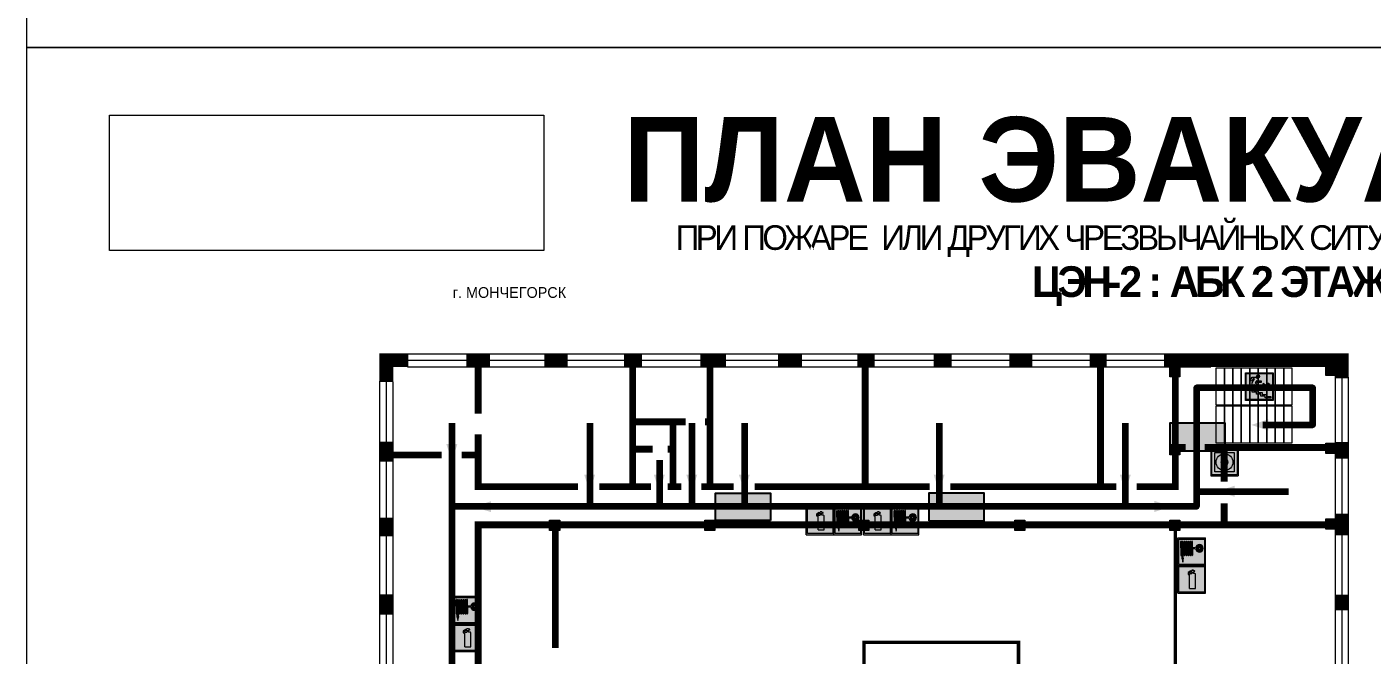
# Model space of a CAD drawing. Header units: millimetres. Extents: x 13810 to 67229, y 12374 to 21950.
# Drawn here: x 24824.8 to 25175.1, y 14386.4 to 14549.9 of the extents above; entities that cross this region are included whole.
import ezdxf

# ---------------------------------------------------------------- set-up
doc = ezdxf.new("R2010")
doc.units = ezdxf.units.MM
doc.layers.add('План_Штампы', color=7, linetype='Continuous')
doc.styles.add('обычный', font='arial.ttf')
picture_1 = doc.add_image_def('image1.jpg', size_in_pixel=(337, 105))

# ---------------------------------------------------------------- blocks, each defined once
blk = doc.blocks.new('вниз')
at = {"lineweight": 0, "true_color": 0xffffff}
h = blk.add_hatch(color=7, dxfattribs=at)
h.dxf.hatch_style = 1
h.paths.add_polyline_path([(40994.51, -4472.22), (40986.51, -4472.22), (40986.51, -4480.22), (40994.51, -4480.22)])
h.paths.add_polyline_path([(40994.31, -4472.42), (40994.31, -4480.01), (40986.71, -4480.01), (40986.71, -4472.42)], flags=16)
h.paths.add_polyline_path([(40988.43, -4473.53), (40989.43, -4473.53), (40990.19, -4473.96), (40990.19, -4474.6), (40991, -4474.6), (40991, -4475.06), (40989.73, -4475.06), (40989.73, -4474.46), (40989.3, -4475.18), (40990.17, -4475.7), (40990.17, -4477.11), (40989.63, -4477.11), (40989.63, -4476.01), (40988.94, -4475.59), (40988.94, -4476.46), (40988.94, -4476.46), (40987.47, -4476.46), (40987.26, -4476.46), (40987.26, -4475.92), (40988.4, -4475.92), (40988.4, -4475.2), (40989.1, -4473.99), (40988.66, -4473.99), (40988.24, -4474.7), (40987.86, -4474.47), (40988.41, -4473.56)], flags=0)
h.paths.add_polyline_path([(40990.55, -4473.29, -1), (40989.69, -4473.29, -1)], flags=0)
h.paths.add_polyline_path([(40988.85, -4476.89), (40988.85, -4477.43), (40990.1, -4477.43), (40990.1, -4477.99), (40991.34, -4477.99), (40991.34, -4478.54), (40992.59, -4478.54), (40992.59, -4479.09), (40993.83, -4479.09), (40993.83, -4479.52), (40992.17, -4479.52), (40992.17, -4478.97), (40990.91, -4478.97), (40990.91, -4478.41), (40989.68, -4478.41), (40989.68, -4477.86), (40988.43, -4477.86), (40988.43, -4477.31), (40987.6, -4477.31), (40987.18, -4477.31), (40987.18, -4476.89)], flags=0)
h.paths.add_polyline_path([(40991.61, -4475.33), (40993.12, -4476.2), (40992.9, -4475.27), (40993.48, -4475.6), (40993.83, -4476.88), (40992.56, -4477.22), (40991.97, -4476.88), (40992.9, -4476.61), (40991.38, -4475.74), (40991.58, -4475.39)], flags=0)
h.paths.add_polyline_path([(40990.19, -4473.96), (40989.43, -4473.53), (40988.43, -4473.53), (40988.41, -4473.56), (40987.86, -4474.47), (40988.24, -4474.7), (40988.66, -4473.99), (40989.1, -4473.99), (40988.4, -4475.2), (40988.4, -4475.92), (40987.26, -4475.92), (40987.26, -4476.46), (40987.47, -4476.46), (40988.94, -4476.46), (40988.94, -4476.27), (40988.94, -4475.59), (40989.63, -4476.01), (40989.63, -4477.11), (40990.17, -4477.11), (40990.17, -4475.7), (40989.3, -4475.18), (40989.73, -4474.46), (40989.73, -4475.06), (40991, -4475.06), (40991, -4474.6), (40990.19, -4474.6)], flags=0)
h.paths.add_polyline_path([(40990.55, -4473.29, 1), (40989.69, -4473.29, 1)], flags=0)
h.paths.add_polyline_path([(40991.61, -4475.33), (40991.58, -4475.39), (40991.38, -4475.74), (40992.9, -4476.61), (40991.97, -4476.88), (40992.56, -4477.22), (40993.83, -4476.88), (40993.48, -4475.6), (40992.9, -4475.27), (40993.12, -4476.2)], flags=0)
h.paths.add_polyline_path([(40990.1, -4477.43), (40988.85, -4477.43), (40988.85, -4476.89), (40987.18, -4476.89), (40987.18, -4477.31), (40987.6, -4477.31), (40988.43, -4477.31), (40988.43, -4477.86), (40989.68, -4477.86), (40989.68, -4478.41), (40990.91, -4478.41), (40990.91, -4478.97), (40992.17, -4478.97), (40992.17, -4479.52), (40993.83, -4479.52), (40993.83, -4479.09), (40992.59, -4479.09), (40992.59, -4478.54), (40991.34, -4478.54), (40991.34, -4477.99), (40990.1, -4477.99)], flags=0)
at = {"lineweight": 0}
h = blk.add_hatch(color=126, dxfattribs=at)
h.dxf.hatch_style = 1
h.paths.add_polyline_path([(40994.31, -4472.42), (40986.71, -4472.42), (40986.71, -4480.01), (40994.31, -4480.01)])
h.paths.add_polyline_path([(40988.43, -4473.53), (40989.43, -4473.53), (40990.19, -4473.96), (40990.19, -4474.6), (40991, -4474.6), (40991, -4475.06), (40989.73, -4475.06), (40989.73, -4474.46), (40989.3, -4475.18), (40990.17, -4475.7), (40990.17, -4477.11), (40989.63, -4477.11), (40989.63, -4476.01), (40988.94, -4475.59), (40988.94, -4476.46), (40988.94, -4476.46), (40987.47, -4476.46), (40987.26, -4476.46), (40987.26, -4475.92), (40988.4, -4475.92), (40988.4, -4475.2), (40989.1, -4473.99), (40988.66, -4473.99), (40988.24, -4474.7), (40987.86, -4474.47), (40988.41, -4473.56)], flags=16)
h.paths.add_polyline_path([(40990.55, -4473.29, -1), (40989.69, -4473.29, -1)], flags=16)
h.paths.add_polyline_path([(40988.85, -4476.89), (40988.85, -4477.43), (40990.1, -4477.43), (40990.1, -4477.99), (40991.34, -4477.99), (40991.34, -4478.54), (40992.59, -4478.54), (40992.59, -4479.09), (40993.83, -4479.09), (40993.83, -4479.52), (40992.17, -4479.52), (40992.17, -4478.97), (40990.91, -4478.97), (40990.91, -4478.41), (40989.68, -4478.41), (40989.68, -4477.86), (40988.43, -4477.86), (40988.43, -4477.31), (40987.6, -4477.31), (40987.18, -4477.31), (40987.18, -4476.89)], flags=16)
h.paths.add_polyline_path([(40991.61, -4475.33), (40993.12, -4476.2), (40992.9, -4475.27), (40993.48, -4475.6), (40993.83, -4476.88), (40992.56, -4477.22), (40991.97, -4476.88), (40992.9, -4476.61), (40991.38, -4475.74), (40991.58, -4475.39)], flags=16)
at = {"lineweight": 0, "true_color": 0xffffff}
h = blk.add_hatch(color=7, dxfattribs=at)
h.dxf.hatch_style = 1
h.paths.add_polyline_path([(40989.73, -4474.46), (40989.73, -4475.06), (40991, -4475.06), (40991, -4474.6), (40990.19, -4474.6), (40990.19, -4473.96), (40989.43, -4473.53), (40988.43, -4473.53), (40988.41, -4473.56), (40987.86, -4474.47), (40988.24, -4474.7), (40988.66, -4473.99), (40989.1, -4473.99), (40988.4, -4475.2), (40988.4, -4475.92), (40987.26, -4475.92), (40987.26, -4476.46), (40987.47, -4476.46), (40988.94, -4476.46), (40988.94, -4475.59), (40989.63, -4476.01), (40989.63, -4477.11), (40990.17, -4477.11), (40990.17, -4475.7), (40989.3, -4475.18)])
h.paths.add_polyline_path([(40989.69, -4473.29, 1), (40990.55, -4473.29, 1)])
h.paths.add_polyline_path([(40991.61, -4475.33), (40991.58, -4475.39), (40991.38, -4475.74), (40992.9, -4476.61), (40991.97, -4476.88), (40992.56, -4477.22), (40993.83, -4476.88), (40993.48, -4475.6), (40992.9, -4475.27), (40993.12, -4476.2)])
h.paths.add_polyline_path([(40990.1, -4477.43), (40988.85, -4477.43), (40988.85, -4476.89), (40987.18, -4476.89), (40987.18, -4477.31), (40987.6, -4477.31), (40988.43, -4477.31), (40988.43, -4477.86), (40989.68, -4477.86), (40989.68, -4478.41), (40990.91, -4478.41), (40990.91, -4478.97), (40992.17, -4478.97), (40992.17, -4479.52), (40993.83, -4479.52), (40993.83, -4479.09), (40992.59, -4479.09), (40992.59, -4478.54), (40991.34, -4478.54), (40991.34, -4477.99), (40990.1, -4477.99)])
at = {"color": 126, "lineweight": 0}
for points in [[(40986.51, -4472.22), (40994.51, -4472.22), (40994.51, -4480.22), (40986.51, -4480.22)], [(40986.71, -4472.42), (40994.31, -4472.42), (40994.31, -4480.01), (40986.71, -4480.01)]]:
    blk.add_lwpolyline(points, close=True, dxfattribs=at)
for points in [[(40987.47, -4476.46), (40987.26, -4476.46), (40987.26, -4475.92), (40988.4, -4475.92), (40988.4, -4475.2), (40989.1, -4473.99), (40988.66, -4473.99), (40988.24, -4474.7), (40987.86, -4474.47), (40988.41, -4473.56), (40988.43, -4473.53), (40989.43, -4473.53), (40990.19, -4473.96), (40990.19, -4474.6), (40991, -4474.6), (40991, -4475.06), (40989.73, -4475.06), (40989.73, -4474.46), (40989.3, -4475.18), (40990.17, -4475.7), (40990.17, -4477.11), (40989.63, -4477.11), (40989.63, -4476.01), (40988.94, -4475.59), (40988.94, -4476.46)], [(40991.58, -4475.39), (40991.38, -4475.74), (40992.9, -4476.61), (40991.97, -4476.88), (40992.56, -4477.22), (40993.83, -4476.88), (40993.48, -4475.6), (40992.9, -4475.27), (40993.12, -4476.2), (40991.61, -4475.33), (40991.58, -4475.39)], [(40987.6, -4477.31), (40987.18, -4477.31), (40987.18, -4476.89), (40988.85, -4476.89), (40988.85, -4477.43), (40990.1, -4477.43), (40990.1, -4477.99), (40991.34, -4477.99), (40991.34, -4478.54), (40992.59, -4478.54), (40992.59, -4479.09), (40993.83, -4479.09), (40993.83, -4479.52), (40992.17, -4479.52), (40992.17, -4478.97), (40990.91, -4478.97), (40990.91, -4478.41), (40989.68, -4478.41), (40989.68, -4477.86), (40988.43, -4477.86), (40988.43, -4477.31), (40987.6, -4477.31)], [(40987.47, -4476.46), (40988.94, -4476.46), (40988.94, -4476.27)]]:
    blk.add_lwpolyline(points, dxfattribs=at)
blk.add_circle((40990.12, -4473.29), 0.432, dxfattribs=at)
blk = doc.blocks.new('A$C32E8229D')
at = {"true_color": 0xffffff}
blk.add_hatch(color=7, dxfattribs=at).paths.add_polyline_path([(0, 0), (0, -8), (16, -8), (16, 0)])
h = blk.add_hatch(color=126)
h.paths.add_polyline_path([(0.2, -0.2), (15.8, -0.2), (15.8, -7.8), (0.2, -7.8)])
h.paths.add_polyline_path([(13.49, -2.05), (12.08, -2.05), (11.37, -2.63, 0.162397), (11.29, -2.84), (11.29, -3.63), (10.35, -3.63), (10.35, -4.05), (11.68, -4.05), (11.68, -3.48), (12.26, -4.28), (11.29, -5.1), (11.29, -6.78), (11.85, -6.78), (11.85, -5.44), (12.8, -4.64), (12.8, -5.94), (14.46, -5.94), (14.46, -5.39), (13.45, -5.39), (13.45, -3.97), (12.46, -2.59), (13.15, -2.59), (13.69, -3.34), (14.18, -3)], flags=16)
h.paths.add_polyline_path([(10.74, -1.82, 1), (11.8, -1.82, 1)], flags=16)
h.paths.add_polyline_path([(9.39, -3.59), (5.99, -3.59), (6.56, -3.03), (5.91, -3.03), (5.1, -3.83), (5.91, -4.64), (6.56, -4.64), (5.99, -4.09), (9.39, -4.09)], flags=16)
h.paths.add_polyline_path([(4.29, -1.08), (1.72, -1.08), (1.72, -6.6), (4.29, -6.6)], flags=16)
at = {"color": 126}
blk.add_lwpolyline([(16, -8), (0, -8), (0, 0), (16, 0)], close=True, dxfattribs=at)
blk = doc.blocks.new('A$C54414219')
at = {"true_color": 0xffffff}
h = blk.add_hatch(color=7, dxfattribs=at)
h.paths.add_polyline_path([(2.39, -9.45), (2.39, -18.3), (11.23, -18.3), (11.23, -9.45)], flags=0)
h.paths.add_polyline_path([(10.71, -13.87, -1), (2.92, -13.87, -1)], flags=0)
h.paths.add_polyline_path([(8.3, -13.87, -1), (5.33, -13.87, -1)], flags=0)
h.paths.add_polyline_path([(0.41, -7.47), (0.41, -20.27), (13.21, -20.27), (13.21, -7.47)])
h.paths.add_polyline_path([(0.92, -19.77), (12.71, -19.77), (12.71, -7.98), (0.92, -7.98)], flags=16)
h.paths.add_polyline_path([(11.23, -9.45), (11.23, -18.3), (2.39, -18.3), (2.39, -9.45)], flags=0)
at = {"lineweight": 5}
h = blk.add_hatch(color=242, dxfattribs=at)
h.paths.add_polyline_path([(12.71, -7.98), (0.92, -7.98), (0.92, -19.77), (12.71, -19.77)])
h.paths.add_polyline_path([(11.23, -18.3), (2.39, -18.3), (2.39, -9.45), (11.23, -9.45)], flags=16)
h.paths.add_polyline_path([(10.71, -13.87, -1), (2.92, -13.87, -1)], flags=0)
h.paths.add_polyline_path([(8.3, -13.87, -1), (5.33, -13.87, -1)], flags=0)
at = {"true_color": 0xffffff}
h = blk.add_hatch(color=7, dxfattribs=at)
h.paths.add_polyline_path([(2.39, -9.45), (2.39, -18.3), (11.23, -18.3), (11.23, -9.45)])
h.paths.add_polyline_path([(10.71, -13.87, -1), (2.92, -13.87, -1)], flags=16)
h.paths.add_polyline_path([(8.3, -13.87, -1), (5.33, -13.87, -1)], flags=0)
at = {"lineweight": 5}
h = blk.add_hatch(color=242, dxfattribs=at)
h.paths.add_polyline_path([(2.92, -13.87, 1), (10.71, -13.87, 1)])
h.paths.add_polyline_path([(8.3, -13.87, -1), (5.33, -13.87, -1)], flags=16)
at = {"color": 242, "lineweight": 5}
for p, q in [((0.41, -20.27), (0.41, -7.47)), ((0.41, -7.47), (13.21, -7.47)), ((0.41, -7.47), (13.21, -7.47)), ((13.21, -20.27), (13.21, -7.47)), ((0.41, -20.27), (13.21, -20.27))]:
    blk.add_line(p, q, dxfattribs=at)
for points in [[(0.92, -7.98), (12.71, -7.98), (12.71, -19.77), (0.92, -19.77)], [(2.39, -9.45), (11.23, -9.45), (11.23, -18.3), (2.39, -18.3)]]:
    blk.add_lwpolyline(points, close=True, dxfattribs=at)
for radius in [3.89, 1.49]:
    blk.add_circle((6.81, -13.87), radius, dxfattribs=at)
blk = doc.blocks.new('A$C7B4425F7')
at = {"true_color": 0xffffff}
blk.add_hatch(color=7, dxfattribs=at).paths.add_polyline_path([(0, 0), (-16, 0), (-16, -8), (0, -8)])
h = blk.add_hatch(color=126)
h.paths.add_polyline_path([(-0.2, -0.2), (-15.8, -0.2), (-15.8, -7.8), (-0.2, -7.8)])
h.paths.add_polyline_path([(-11.76, -2.03), (-11.76, -3.66), (-11.17, -3.66, -0.568275), (-11.17, -6.18), (-12.58, -6.18), (-12.58, -2.03)], flags=16)
h.paths.add_polyline_path([(-13.33, -4.12, -0.495768), (-13.59, -6.18), (-15.03, -6.18), (-15.03, -2.03), (-13.59, -2.03, -0.487973)], flags=16)
h.paths.add_polyline_path([(-10.25, -2.03), (-9.48, -2.03), (-9.48, -6.18), (-10.25, -6.18)], flags=16)
h.paths.add_polyline_path([(-13.84, -3.69), (-14.24, -3.69), (-14.24, -3.03), (-13.9, -3.03, -0.692621)], flags=0)
h.paths.add_polyline_path([(-9.15, -2.03), (-8.4, -2.03), (-8.04, -3.07), (-7.68, -2.03), (-6.93, -2.03), (-7.64, -4.1), (-6.93, -6.18), (-7.68, -6.18), (-8.04, -5.14), (-8.4, -6.18), (-9.15, -6.18), (-8.44, -4.1)], flags=16)
h.paths.add_polyline_path([(-11.76, -4.46), (-11.42, -4.46, -0.692621), (-11.36, -5.12), (-11.76, -5.12)], flags=0)
h.paths.add_polyline_path([(-13.9, -5.2), (-14.24, -5.2), (-14.24, -4.55), (-13.84, -4.55, -0.708038)], flags=0)
edge = h.paths.add_edge_path(flags=16)
edge.add_ellipse((-5.51, -4.08), major_axis=(0, 2.05), ratio=0.586184, start_angle=0, end_angle=360)
edge = h.paths.add_edge_path(flags=0)
edge.add_ellipse((-5.51, -4.08), major_axis=(0, 1.14), ratio=0.454828, start_angle=0, end_angle=360)
h.paths.add_polyline_path([(-4.13, -4.96, 0.377264), (-3.48, -4.52, 0.0555), (-3.16, -2.03), (-1.66, -2.03), (-1.66, -4.96), (-0.96, -4.96), (-0.96, -7.01), (-1.75, -7.01), (-1.75, -6.18), (-3.3, -6.18), (-3.3, -7.02), (-4.13, -7.02)], flags=16)
h.paths.add_polyline_path([(-2.73, -2.91), (-2.28, -2.91), (-2.28, -4.96), (-3.05, -4.96, 0.079136)], flags=0)
at = {"color": 126}
blk.add_lwpolyline([(-16, -8), (0, -8), (0, 0), (-16, 0)], close=True, dxfattribs=at)
blk = doc.blocks.new('A$C3AD82952')
at = {"true_color": 0xf5f5ff}
h = blk.add_hatch(color=7, dxfattribs=at)
h.dxf.hatch_style = 1
h.paths.add_polyline_path([(8.21, 8.73, 0.414214), (7.89, 9.05), (7.22, 9.05), (7.22, 9.92), (7.59, 9.92, 1), (7.57, 10.36), (7.22, 10.36), (7.22, 10.6), (6.43, 10.6), (6.43, 10.36), (6.01, 10.36), (4.74, 9.59), (4.74, 8.69), (4.98, 8.73), (4.98, 9.26), (6.12, 9.91), (6.43, 9.91), (6.43, 9.05), (5.76, 9.05, 0.414214), (5.44, 8.73), (5.44, 2.2), (8.21, 2.2)], flags=0)
h.paths.add_polyline_path([(12.8, 12.8), (0, 12.8), (0, 0), (12.8, 0)])
h.paths.add_polyline_path([(0.51, 12.29), (12.29, 12.29), (12.29, 0.51), (0.51, 0.51)], flags=16)
h.paths.add_polyline_path([(4.74, 9.59), (6.01, 10.36), (6.43, 10.36), (6.43, 10.6), (7.22, 10.6), (7.22, 10.36), (7.59, 10.36, -0.94586), (7.59, 9.92), (7.22, 9.92), (7.22, 9.05), (7.89, 9.05, -0.414214), (8.21, 8.73), (8.21, 2.2), (5.44, 2.2), (5.44, 8.73, -0.414214), (5.76, 9.05), (6.43, 9.05), (6.43, 9.91), (6.12, 9.91), (4.98, 9.26), (4.98, 8.73), (4.74, 8.69)], flags=0)
h = blk.add_hatch(color=242)
h.dxf.hatch_style = 1
h.paths.add_polyline_path([(12.29, 12.29), (0.51, 12.29), (0.51, 0.51), (12.29, 0.51)])
h.paths.add_polyline_path([(4.74, 8.69), (4.74, 9.59), (6.01, 10.36), (6.43, 10.36), (6.43, 10.6), (7.22, 10.6), (7.22, 10.36), (7.59, 10.36, -0.94586), (7.59, 9.92), (7.22, 9.92), (7.22, 9.05), (7.89, 9.05, -0.414214), (8.21, 8.73), (8.21, 2.2), (5.44, 2.2), (5.44, 8.73, -0.414214), (5.76, 9.05), (6.43, 9.05), (6.43, 9.91), (6.12, 9.91), (4.98, 9.26), (4.98, 8.73)], flags=16)
h = blk.add_hatch(color=7, dxfattribs=at)
h.dxf.hatch_style = 1
h.paths.add_polyline_path([(8.21, 8.73, 0.414214), (7.89, 9.05), (7.22, 9.05), (7.22, 9.92), (7.59, 9.92, 1), (7.57, 10.36), (7.22, 10.36), (7.22, 10.6), (6.43, 10.6), (6.43, 10.36), (6.01, 10.36), (4.74, 9.59), (4.74, 8.69), (4.98, 8.73), (4.98, 9.26), (6.12, 9.91), (6.43, 9.91), (6.43, 9.05), (5.76, 9.05, 0.414214), (5.44, 8.73), (5.44, 2.2), (8.21, 2.2)])
at = {"color": 242, "lineweight": 5}
for p, q in [((0, 0), (0, 12.8)), ((0, 12.8), (12.8, 12.8)), ((12.8, 0), (12.8, 12.8)), ((6.01, 10.36), (4.74, 9.59)), ((4.74, 9.59), (4.74, 8.69)), ((4.74, 8.69), (4.98, 8.73)), ((4.98, 9.26), (6.12, 9.91)), ((4.98, 8.73), (4.98, 9.26)), ((5.44, 2.2), (5.44, 8.73)), ((5.76, 9.05), (6.43, 9.05)), ((6.01, 10.36), (6.43, 10.36)), ((6.12, 9.91), (6.43, 9.91)), ((7.22, 10.6), (6.43, 10.6)), ((6.43, 10.6), (6.43, 10.36)), ((6.43, 9.91), (6.43, 9.05)), ((7.22, 10.36), (7.22, 10.6)), ((7.59, 10.36), (7.22, 10.36)), ((7.22, 9.05), (7.22, 9.92)), ((7.59, 9.92), (7.22, 9.92)), ((7.89, 9.05), (7.22, 9.05)), ((8.21, 2.2), (8.21, 8.73)), ((0, 0), (12.8, 0)), ((5.44, 2.2), (8.21, 2.2))]:
    blk.add_line(p, q, dxfattribs=at)
blk.add_lwpolyline([(0.51, 12.29), (12.29, 12.29), (12.29, 0.51), (0.51, 0.51)], close=True, dxfattribs=at)
for centre, radius, start, end in [((5.76, 8.73), 0.32, 90, 180), ((7.58, 10.14), 0.223, 273.18746, 86.81254), ((7.89, 8.73), 0.32, 0, 90)]:
    blk.add_arc(centre, radius, start, end, dxfattribs=at)
blk = doc.blocks.new('A$C37112FD5')
at = {"true_color": 0xf5f5ff}
h = blk.add_hatch(color=7, dxfattribs=at)
h.dxf.hatch_style = 1
h.paths.add_polyline_path([(12.8, -7.4), (0, -7.4), (0, -20.2), (12.8, -20.2)])
h.paths.add_polyline_path([(12.29, -7.91), (12.29, -19.69), (0.51, -19.69), (0.51, -7.91)], flags=16)
h.paths.add_polyline_path([(4.98, -9.04, -0.42597), (5.17, -9.22), (5.17, -12.25), (5.17, -15.29, -0.432244), (4.98, -15.47), (4.83, -15.47, -0.42597), (4.64, -15.29), (4.64, -12.25), (4.64, -9.22, -0.432244), (4.83, -9.04)], flags=0)
h.paths.add_polyline_path([(4.28, -9.22), (4.28, -12.25), (4.28, -15.29, -0.432244), (4.09, -15.47), (3.94, -15.47, -0.42597), (3.75, -15.29), (3.75, -12.25), (3.75, -9.22, -0.432244), (3.94, -9.04), (4.09, -9.04, -0.42597)], flags=0)
h.paths.add_polyline_path([(5.72, -9.04), (5.87, -9.04, -0.42597), (6.06, -9.22), (6.06, -12.25), (6.06, -15.29, -0.432244), (5.87, -15.47), (5.72, -15.47, -0.42597), (5.53, -15.29), (5.53, -12.25), (5.53, -9.22, -0.432244)], flags=0)
h.paths.add_polyline_path([(6.42, -8.9), (6.5, -8.9, -0.42597), (6.69, -9.08), (6.69, -12.03), (8.21, -12.03, -15.824349), (8.21, -12.47), (6.69, -12.47), (6.69, -15.42, -0.432244), (6.5, -15.6), (6.42, -15.6)], flags=0)
h.paths.add_polyline_path([(3.39, -9.22), (3.39, -12.25), (3.39, -15.29, -0.432244), (3.2, -15.47), (3.05, -15.47, -0.42597), (2.85, -15.29), (2.85, -12.25), (2.85, -9.22, -0.432244), (3.05, -9.04), (3.2, -9.04, -0.42597)], flags=0)
h.paths.add_polyline_path([(2.5, -9.22), (2.5, -16.71), (1.96, -16.71), (1.96, -9.22, -0.432244), (2.15, -9.04), (2.31, -9.04, -0.42597)], flags=0)
h.paths.add_polyline_path([(1.61, -8.9), (1.61, -15.6), (1.57, -15.6, -0.42597), (1.37, -15.42), (1.37, -12.03), (1.37, -9.09, -0.432244), (1.57, -8.9)], flags=0)
h.paths.add_polyline_path([(9.76, -10.81), (9.76, -12.03), (8.49, -12.03, -0.336371)], flags=0)
h.paths.add_polyline_path([(8.49, -12.47), (9.76, -12.47), (9.76, -13.7, -0.336371)], flags=0)
h.paths.add_polyline_path([(10.11, -10.81, -0.336371), (11.38, -12.03), (10.11, -12.03)], flags=0)
h.paths.add_polyline_path([(10.11, -12.47), (11.38, -12.47, -0.336371), (10.11, -13.7)], flags=0)
h.paths.add_polyline_path([(2.5, -16.84), (2.5, -17.05), (1.97, -17.05), (1.97, -16.84)], flags=0)
h.paths.add_polyline_path([(2.5, -17.24, -0.033778), (2.24, -18.6, -0.033778), (1.97, -17.24)], flags=0)
h = blk.add_hatch(color=242)
h.dxf.hatch_style = 1
h.paths.add_polyline_path([(12.29, -7.91), (0.51, -7.91), (0.51, -19.69), (12.29, -19.69)])
h.paths.add_polyline_path([(6.42, -15.6), (6.42, -8.9), (6.5, -8.9, -0.42597), (6.69, -9.08), (6.69, -12.03), (8.21, -12.03, -15.824349), (8.21, -12.47), (6.69, -12.47), (6.69, -15.42, -0.432244), (6.5, -15.6)], flags=16)
h.paths.add_polyline_path([(5.87, -15.47), (5.72, -15.47, -0.42597), (5.53, -15.29), (5.53, -12.25), (5.53, -9.22, -0.432244), (5.72, -9.04), (5.87, -9.04, -0.42597), (6.06, -9.22), (6.06, -12.25), (6.06, -15.29, -0.432244)], flags=16)
h.paths.add_polyline_path([(4.98, -15.47), (4.83, -15.47, -0.42597), (4.64, -15.29), (4.64, -12.25), (4.64, -9.22, -0.432244), (4.83, -9.04), (4.98, -9.04, -0.42597), (5.17, -9.22), (5.17, -12.25), (5.17, -15.29, -0.432244)], flags=16)
h.paths.add_polyline_path([(4.09, -15.47), (3.94, -15.47, -0.42597), (3.75, -15.29), (3.75, -12.25), (3.75, -9.22, -0.432244), (3.94, -9.04), (4.09, -9.04, -0.42597), (4.28, -9.22), (4.28, -12.25), (4.28, -15.29, -0.432244)], flags=16)
h.paths.add_polyline_path([(3.2, -15.47), (3.05, -15.47, -0.42597), (2.85, -15.29), (2.85, -12.25), (2.85, -9.22, -0.432244), (3.05, -9.04), (3.2, -9.04, -0.42597), (3.39, -9.22), (3.39, -12.25), (3.39, -15.29, -0.432244)], flags=16)
h.paths.add_polyline_path([(2.5, -17.05), (1.97, -17.05), (1.97, -16.84), (2.5, -16.84)], flags=16)
h.paths.add_polyline_path([(2.5, -17.24, -0.033778), (2.24, -18.6, -0.033778), (1.97, -17.24)], flags=16)
h.paths.add_polyline_path([(2.5, -16.71), (1.96, -16.71), (1.96, -9.22, -0.432244), (2.15, -9.04), (2.31, -9.04, -0.42597), (2.5, -9.22)], flags=16)
h.paths.add_polyline_path([(1.61, -15.6), (1.57, -15.6, -0.42597), (1.37, -15.42), (1.37, -12.03), (1.37, -9.09, -0.432244), (1.57, -8.9), (1.61, -8.9)], flags=16)
h.paths.add_polyline_path([(8.49, -12.47), (9.76, -12.47), (9.76, -13.7, -0.336371)], flags=0)
h.paths.add_polyline_path([(10.11, -13.7), (10.11, -12.47), (11.38, -12.47, -0.336371)], flags=0)
h.paths.add_polyline_path([(8.49, -12.03, -0.336371), (9.76, -10.81), (9.76, -12.03)], flags=0)
h.paths.add_polyline_path([(10.11, -12.03), (10.11, -10.81, -0.336371), (11.38, -12.03)], flags=0)
h = blk.add_hatch(color=7, dxfattribs=at)
h.dxf.hatch_style = 1
h.paths.add_polyline_path([(1.61, -8.9), (1.57, -8.9, 0.432244), (1.37, -9.09), (1.37, -12.03), (1.37, -15.42, 0.42597), (1.57, -15.6), (1.61, -15.6)])
h.paths.add_polyline_path([(2.5, -9.22, 0.42597), (2.31, -9.04), (2.15, -9.04, 0.432244), (1.96, -9.22), (1.96, -16.71), (2.5, -16.71)])
h.paths.add_polyline_path([(2.5, -16.84), (1.97, -16.84), (1.97, -17.05), (2.5, -17.05)])
h.paths.add_polyline_path([(2.5, -17.24), (1.97, -17.24, 0.033778), (2.24, -18.6, 0.033778)])
h.paths.add_polyline_path([(3.39, -12.25), (3.39, -9.22, 0.42597), (3.2, -9.04), (3.05, -9.04, 0.432244), (2.85, -9.22), (2.85, -12.25), (2.85, -15.29, 0.42597), (3.05, -15.47), (3.2, -15.47, 0.432244), (3.39, -15.29)])
h.paths.add_polyline_path([(4.28, -12.25), (4.28, -9.22, 0.42597), (4.09, -9.04), (3.94, -9.04, 0.432244), (3.75, -9.22), (3.75, -12.25), (3.75, -15.29, 0.42597), (3.94, -15.47), (4.09, -15.47, 0.432244), (4.28, -15.29)])
h.paths.add_polyline_path([(5.17, -12.25), (5.17, -9.22, 0.42597), (4.98, -9.04), (4.83, -9.04, 0.432244), (4.64, -9.22), (4.64, -12.25), (4.64, -15.29, 0.42597), (4.83, -15.47), (4.98, -15.47, 0.432244), (5.17, -15.29)])
h.paths.add_polyline_path([(6.06, -12.25), (6.06, -9.22, 0.42597), (5.87, -9.04), (5.72, -9.04, 0.432244), (5.53, -9.22), (5.53, -12.25), (5.53, -15.29, 0.42597), (5.72, -15.47), (5.87, -15.47, 0.432244), (6.06, -15.29)])
h.paths.add_polyline_path([(6.69, -12.47), (8.21, -12.47, 15.824349), (8.21, -12.03), (6.69, -12.03), (6.69, -9.08, 0.42597), (6.5, -8.9), (6.42, -8.9), (6.42, -15.6), (6.5, -15.6, 0.432244), (6.69, -15.42)])
h.paths.add_polyline_path([(8.49, -12.47), (9.76, -12.47), (9.76, -13.7, -0.336371)], flags=16)
h.paths.add_polyline_path([(8.49, -12.03, -0.336371), (9.76, -10.81), (9.76, -12.03)], flags=16)
h.paths.add_polyline_path([(10.11, -12.47), (11.38, -12.47, -0.336371), (10.11, -13.7)], flags=16)
h.paths.add_polyline_path([(10.11, -12.03), (10.11, -10.81, -0.336371), (11.38, -12.03)], flags=16)
h = blk.add_hatch(color=242)
h.dxf.hatch_style = 1
h.paths.add_polyline_path([(9.76, -10.81, 0.336371), (8.49, -12.03), (9.76, -12.03)])
h.paths.add_polyline_path([(10.11, -10.81), (10.11, -12.03), (11.38, -12.03, 0.336371)])
h.paths.add_polyline_path([(11.38, -12.47), (10.11, -12.47), (10.11, -13.7, 0.336371)])
h.paths.add_polyline_path([(9.76, -12.47), (8.49, -12.47, 0.336371), (9.76, -13.7)])
at = {"color": 242, "lineweight": 5}
for p, q in [((0, -20.2), (0, -7.4)), ((0, -7.4), (12.8, -7.4)), ((1.37, -12.03), (1.37, -9.08)), ((1.37, -12.03), (1.37, -15.42)), ((1.57, -8.9), (1.61, -8.9)), ((1.61, -8.9), (1.61, -15.6)), ((1.96, -16.71), (1.96, -9.22)), ((2.15, -9.04), (2.31, -9.04)), ((2.5, -16.71), (2.5, -9.22)), ((2.85, -12.25), (2.85, -9.22)), ((2.85, -12.25), (2.85, -15.29)), ((3.05, -9.04), (3.2, -9.04)), ((3.39, -12.25), (3.39, -9.22)), ((3.39, -12.25), (3.39, -15.29)), ((3.75, -12.25), (3.75, -9.22)), ((3.75, -12.25), (3.75, -15.29)), ((3.94, -9.04), (4.09, -9.04)), ((4.28, -12.25), (4.28, -9.22)), ((4.28, -12.25), (4.28, -15.29)), ((4.64, -12.25), (4.64, -9.22)), ((4.64, -12.25), (4.64, -15.29)), ((4.83, -9.04), (4.98, -9.04)), ((5.17, -12.25), (5.17, -9.22)), ((5.17, -12.25), (5.17, -15.29)), ((5.53, -12.25), (5.53, -9.22)), ((5.53, -12.25), (5.53, -15.29)), ((5.72, -9.04), (5.87, -9.04)), ((6.06, -12.25), (6.06, -9.22)), ((6.06, -12.25), (6.06, -15.29)), ((6.42, -8.9), (6.42, -15.6)), ((6.5, -8.9), (6.42, -8.9)), ((6.69, -12.03), (6.69, -9.08)), ((8.21, -12.03), (6.69, -12.03)), ((9.76, -12.03), (8.49, -12.03)), ((9.76, -10.81), (9.76, -12.03)), ((10.11, -10.81), (10.11, -12.03)), ((11.38, -12.03), (10.11, -12.03)), ((12.8, -20.2), (12.8, -7.4)), ((1.57, -15.6), (1.61, -15.6)), ((1.96, -16.71), (2.5, -16.71)), ((1.97, -16.84), (2.5, -16.84)), ((1.97, -17.05), (1.97, -16.84)), ((2.5, -17.05), (1.97, -17.05)), ((1.97, -17.24), (2.5, -17.24)), ((2.5, -16.84), (2.5, -17.05)), ((3.05, -15.47), (3.2, -15.47)), ((3.94, -15.47), (4.09, -15.47)), ((4.83, -15.47), (4.98, -15.47)), ((5.72, -15.47), (5.87, -15.47)), ((6.42, -15.6), (6.5, -15.6)), ((8.21, -12.47), (6.69, -12.47)), ((6.69, -12.47), (6.69, -15.42)), ((9.76, -12.47), (8.49, -12.47)), ((9.76, -12.47), (9.76, -13.7)), ((11.38, -12.47), (10.11, -12.47)), ((10.11, -12.47), (10.11, -13.7)), ((0, -20.2), (12.8, -20.2))]:
    blk.add_line(p, q, dxfattribs=at)
blk.add_lwpolyline([(0.51, -7.91), (12.29, -7.91), (12.29, -19.69), (0.51, -19.69)], close=True, dxfattribs=at)
for centre, radius, start, end in [((1.56, -9.09), 0.182, 87.10267, 180.60715), ((2.15, -9.22), 0.182, 87.10267, 180.60715), ((2.32, -9.22), 0.182, 359.39285, 92.89733), ((3.04, -9.22), 0.182, 87.10267, 180.60715), ((3.21, -9.22), 0.182, 359.39285, 92.89733), ((3.93, -9.22), 0.182, 87.10267, 180.60715), ((4.1, -9.22), 0.182, 359.39285, 92.89733), ((4.82, -9.22), 0.182, 87.10267, 180.60715), ((4.99, -9.22), 0.182, 359.39285, 92.89733), ((5.71, -9.22), 0.182, 87.10267, 180.60715), ((5.88, -9.22), 0.182, 359.39285, 92.89733), ((6.51, -9.09), 0.182, 359.39285, 92.89733), ((9.93, -12.25), 1.74, 187.23185, 172.76815), ((9.93, -12.25), 1.46, 96.99266, 171.35851), ((9.93, -12.25), 1.46, 8.64149, 83.00734), ((1.56, -15.42), 0.182, 179.39285, 272.89733), ((12.17, -15.98), 10.27, 187.04098, 194.7793), ((-7.7, -15.98), 10.27, 345.2207, 352.95902), ((3.04, -15.29), 0.182, 179.39285, 272.89733), ((3.21, -15.29), 0.182, 267.10267, 0.60715), ((3.93, -15.29), 0.182, 179.39285, 272.89733), ((4.1, -15.29), 0.182, 267.10267, 0.60715), ((4.82, -15.29), 0.182, 179.39285, 272.89733), ((4.99, -15.29), 0.182, 267.10267, 0.60715), ((5.71, -15.29), 0.182, 179.39285, 272.89733), ((5.88, -15.29), 0.182, 267.10267, 0.60715), ((6.51, -15.42), 0.182, 267.10267, 0.60715), ((9.93, -12.25), 1.46, 188.64149, 263.00734), ((9.93, -12.25), 1.46, 276.99266, 351.35851)]:
    blk.add_arc(centre, radius, start, end, dxfattribs=at)

msp = doc.modelspace()

# ---------------------------------------------------------------- hatches: boundary and pattern name
at = {"lineweight": 0}
h = msp.add_hatch(color=256, dxfattribs=at)
h.dxf.hatch_style = 1
h.paths.add_polyline_path([(25125.05, 14458.82), (25125.05, 14461.49), (25122.39, 14461.49), (25122.39, 14458.82)])
h = msp.add_hatch(color=256, dxfattribs=at)
h.dxf.hatch_style = 1
h.paths.add_polyline_path([(25165.72, 14459.17), (25165.72, 14461.84), (25163.05, 14461.84), (25163.05, 14459.17)])
h = msp.add_hatch(color=256, dxfattribs=at)
h.dxf.hatch_style = 1
h.paths.add_polyline_path([(25125.05, 14438.58), (25125.05, 14441.25), (25122.39, 14441.25), (25122.39, 14438.58)])
h = msp.add_hatch(color=256, dxfattribs=at)
h.dxf.hatch_style = 1
h.paths.add_polyline_path([(25165.72, 14438.93), (25165.72, 14441.6), (25163.05, 14441.6), (25163.05, 14438.93)])
h = msp.add_hatch(color=256, dxfattribs=at)
h.dxf.hatch_style = 1
h.paths.add_polyline_path([(24963.57, 14418.86), (24963.57, 14421.53), (24960.91, 14421.53), (24960.91, 14418.86)])
h = msp.add_hatch(color=256, dxfattribs=at)
h.dxf.hatch_style = 1
h.paths.add_polyline_path([(25003.97, 14418.86), (25003.97, 14421.53), (25001.3, 14421.53), (25001.3, 14418.86)])
h = msp.add_hatch(color=256, dxfattribs=at)
h.dxf.hatch_style = 1
h.paths.add_polyline_path([(25044.07, 14418.86), (25044.07, 14421.53), (25041.41, 14421.53), (25041.41, 14418.86)])
h = msp.add_hatch(color=256, dxfattribs=at)
h.dxf.hatch_style = 1
h.paths.add_polyline_path([(25084.67, 14418.86), (25084.67, 14421.53), (25082.01, 14421.53), (25082.01, 14418.86)])
h = msp.add_hatch(color=256, dxfattribs=at)
h.dxf.hatch_style = 1
h.paths.add_polyline_path([(25125.05, 14418.86), (25125.05, 14421.53), (25122.39, 14421.53), (25122.39, 14418.86)])
h = msp.add_hatch(color=256, dxfattribs=at)
h.dxf.hatch_style = 1
h.paths.add_polyline_path([(25165.72, 14419.2), (25165.72, 14421.87), (25163.05, 14421.87), (25163.05, 14419.2)])

# ---------------------------------------------------------------- linework, layer by layer
at = {"color": 126, "lineweight": 0, "true_color": 0x008754}
for points in [[(24824.83, 14939.6), (25424.83, 14939.6), (25424.83, 14544.6), (24824.83, 14544.6)], [(24824.83, 14544.6), (25424.83, 14544.6), (25424.83, 14149.6), (24824.83, 14149.6)]]:
    msp.add_lwpolyline(points, close=True, dxfattribs=at)
at = {"lineweight": 0}
for points, const_width in [([(24918.39, 14457.49), (24918.39, 14463.21), (24924.18, 14463.21)], 3.6), ([(24939.21, 14463.21), (24945.39, 14463.21)], 3.6), ([(24942.34, 14449.3), (24942.34, 14464.19)], 1.8), ([(24959.54, 14463.21), (24965.6, 14463.21)], 3.6), ([(24980.25, 14463.21), (24984.98, 14463.21)], 3.6), ([(25000.15, 14463.21), (25006.82, 14463.21)], 3.6), ([(25020.37, 14463.21), (25026.64, 14463.21)], 3.6), ([(25041, 14463.21), (25045.57, 14463.21)], 3.6), ([(25060.89, 14463.21), (25065.63, 14463.21)], 3.6), ([(25080.65, 14463.21), (25086.63, 14463.21)], 3.6), ([(25101.53, 14463.21), (25105.98, 14463.21)], 3.6), ([(25120.88, 14463.21), (25167.15, 14463.21), (25167.15, 14458.5)], 3.6), ([(24982.54, 14463.21), (24982.54, 14430.26)], 1.8), ([(25001.4, 14447.12), (25002.67, 14447.12), (25002.67, 14430.26), (25002.67, 14462.96)], 1.8), ([(25043.1, 14463.21), (25043.1, 14430.26)], 1.8), ([(25104.34, 14430.26), (25104.34, 14462.99)], 1.8), ([(25113.77, 14430.26), (25123.84, 14430.26), (25123.84, 14463.07)], 1.8), ([(24982.54, 14447.12), (24996.37, 14447.12)], 1.8), ([(24993.05, 14430.26), (24993.05, 14447.12)], 1.8), ([(24938.02, 14438.5), (24942.34, 14438.5), (24942.34, 14443.87)], 1.8), ([(24918.39, 14436.75), (24918.39, 14441.96)], 3.6), ([(24982.54, 14440.03), (24987.78, 14440.03)], 1.8), ([(24993.05, 14440.03), (24991.66, 14440.03)], 1.8), ([(25123.84, 14440.47), (25126.49, 14440.47)], 1.8), ([(25131.44, 14440.47), (25167.19, 14440.47)], 1.8), ([(25136.56, 14440.47), (25136.56, 14431.53)], 1.8), ([(25167.15, 14441.88), (25167.15, 14437.54)], 3.6), ([(24919.44, 14438.5), (24932.84, 14438.5)], 1.8), ([(24942.34, 14438.5), (24942.34, 14430.26), (24968.35, 14430.26)], 1.8), ([(24973.87, 14430.26), (24987.36, 14430.26)], 1.8), ([(24991.7, 14430.26), (24995.23, 14430.26)], 1.8), ([(25000.39, 14430.26), (25008.87, 14430.26)], 1.8), ([(25014.32, 14430.26), (25059.89, 14430.26)], 1.8), ([(25065.29, 14430.26), (25108.5, 14430.26)], 1.8), ([(25136.56, 14425.95), (25136.56, 14420.31), (25166.79, 14420.31), (24942.34, 14420.31), (24942.34, 14379.44), (24947.77, 14379.44), (24939.09, 14379.44)], 1.8), ([(24918.39, 14417.37), (24918.39, 14422.21)], 3.6), ([(25167.15, 14423.22), (25167.15, 14417.6)], 3.6), ([(24962.4, 14388.25), (24962.4, 14420.31)], 1.8), ([(24918.39, 14396.99), (24918.39, 14402.21)], 3.6), ([(25167.15, 14402.13), (25167.15, 14398.04)], 3.6)]:
    msp.add_lwpolyline(points, dxfattribs=dict(at, const_width=const_width))
for points in [[(24923.91, 14461.49), (25133.07, 14461.49)], [(24924.07, 14464.86), (25133.23, 14464.86)], [(24924.18, 14463.21), (25133.33, 14463.21)], [(25165.46, 14458.77), (25165.46, 14174.37)], [(25167.15, 14458.5), (25167.15, 14174.1)], [(25168.85, 14458.73), (25168.85, 14174.33)], [(24916.66, 14457.73), (24916.66, 14175.34)], [(24918.39, 14457.49), (24918.39, 14175.11)], [(24920.07, 14457.58), (24920.07, 14175.2)]]:
    msp.add_lwpolyline(points, dxfattribs=at)
for points in [[(25125.05, 14461.49), (25125.05, 14458.82), (25122.39, 14458.82), (25122.39, 14461.49)], [(25165.72, 14461.84), (25165.72, 14459.17), (25163.05, 14459.17), (25163.05, 14461.84)], [(25134.4, 14461.11), (25134.4, 14451.53), (25136.61, 14451.53), (25136.61, 14461.11)], [(25136.61, 14461.11), (25136.61, 14451.53), (25138.81, 14451.53), (25138.81, 14461.11)], [(25138.81, 14461.11), (25138.81, 14451.53), (25141.02, 14451.53), (25141.02, 14461.11)], [(25141.02, 14461.11), (25141.02, 14451.53), (25143.23, 14451.53), (25143.23, 14461.11)], [(25143.23, 14461.11), (25143.23, 14451.53), (25145.43, 14451.53), (25145.43, 14461.11)], [(25145.43, 14461.11), (25145.43, 14451.53), (25147.64, 14451.53), (25147.64, 14461.11)], [(25147.64, 14461.11), (25147.64, 14451.53), (25149.85, 14451.53), (25149.85, 14461.11)], [(25149.85, 14461.11), (25149.85, 14451.53), (25152.06, 14451.53), (25152.06, 14461.11)], [(25152.06, 14461.11), (25152.06, 14451.53), (25154.26, 14451.53), (25154.26, 14461.11)], [(25134.4, 14451.23), (25134.4, 14441.66), (25136.61, 14441.66), (25136.61, 14451.23)], [(25136.61, 14451.23), (25136.61, 14441.66), (25138.81, 14441.66), (25138.81, 14451.23)], [(25138.81, 14451.23), (25138.81, 14441.66), (25141.02, 14441.66), (25141.02, 14451.23)], [(25141.02, 14451.23), (25141.02, 14441.66), (25143.23, 14441.66), (25143.23, 14451.23)], [(25143.23, 14451.23), (25143.23, 14441.66), (25145.43, 14441.66), (25145.43, 14451.23)], [(25145.43, 14451.23), (25145.43, 14441.66), (25147.64, 14441.66), (25147.64, 14451.23)], [(25147.64, 14451.23), (25147.64, 14441.66), (25149.85, 14441.66), (25149.85, 14451.23)], [(25149.85, 14451.23), (25149.85, 14441.66), (25152.06, 14441.66), (25152.06, 14451.23)], [(25152.06, 14451.23), (25152.06, 14441.66), (25154.26, 14441.66), (25154.26, 14451.23)], [(25125.05, 14441.25), (25125.05, 14438.58), (25122.39, 14438.58), (25122.39, 14441.25)], [(25165.72, 14441.6), (25165.72, 14438.93), (25163.05, 14438.93), (25163.05, 14441.6)], [(24963.57, 14421.53), (24963.57, 14418.86), (24960.91, 14418.86), (24960.91, 14421.53)], [(25003.97, 14421.53), (25003.97, 14418.86), (25001.3, 14418.86), (25001.3, 14421.53)], [(25044.07, 14421.53), (25044.07, 14418.86), (25041.41, 14418.86), (25041.41, 14421.53)], [(25084.67, 14421.53), (25084.67, 14418.86), (25082.01, 14418.86), (25082.01, 14421.53)], [(25125.05, 14421.53), (25125.05, 14418.86), (25122.39, 14418.86), (25122.39, 14421.53)], [(25165.72, 14421.87), (25165.72, 14419.2), (25163.05, 14419.2), (25163.05, 14421.87)]]:
    msp.add_lwpolyline(points, close=True, dxfattribs=at)
at = {"color": 126, "lineweight": 100, "true_color": 0x008754}
for points in [[(25146.64, 14446.39), (25159.64, 14446.39), (25159.64, 14456.03), (25129.31, 14456.03), (25129.31, 14425.1), (24935.53, 14425.1), (24935.53, 14446.79)], [(24971.35, 14446.79), (24971.35, 14425.1)], [(24997.94, 14446.79), (24997.94, 14425.1)], [(25011.62, 14446.79), (25011.62, 14425.1)], [(25062.34, 14446.79), (25062.34, 14425.1)], [(25110.8, 14446.79), (25110.8, 14425.1)], [(24989.49, 14437.16), (24989.49, 14425.1)], [(25129.31, 14429.04), (25153.32, 14429.04)], [(24942.12, 14354.37), (24942.12, 14343.12), (24926.25, 14343.12), (24926.25, 14374), (24935.53, 14374), (24935.53, 14425.1)]]:
    msp.add_lwpolyline(points, dxfattribs=at)
at = {"lineweight": 100, "const_width": 0.9}
msp.add_lwpolyline([(25123.85, 14421), (25123.85, 14380.77)], dxfattribs=at)
at = {"lineweight": 0, "const_width": 0.9}
msp.add_lwpolyline([(25082.99, 14379.94), (25082.99, 14389.77), (25042.79, 14389.77), (25042.79, 14379.94)], close=True, dxfattribs=at)
at = {"layer": 'План_Штампы', "color": 126, "true_color": 0x008754}
for points in [[(25148.03, 14447.79), (25148.02, 14444.91), (25143.61, 14446.33)], [(24934.04, 14441.34), (24936.91, 14441.34), (24935.49, 14436.93)], [(24969.92, 14433.41), (24972.79, 14433.4), (24971.37, 14428.99)], [(24988.06, 14433.41), (24990.93, 14433.4), (24989.52, 14428.99)], [(24996.5, 14433.41), (24999.37, 14433.4), (24997.96, 14428.99)], [(25010.18, 14433.41), (25013.06, 14433.4), (25011.64, 14428.99)], [(25060.91, 14433.41), (25063.78, 14433.4), (25062.36, 14428.99)], [(25109.37, 14433.41), (25112.24, 14433.4), (25110.82, 14428.99)], [(25139.26, 14430.51), (25139.26, 14427.64), (25134.85, 14429.06)], [(24945.66, 14426.5), (24945.66, 14423.63), (24941.25, 14425.04)], [(25118.4, 14423.68), (25118.4, 14426.55), (25122.81, 14425.13)]]:
    msp.add_solid(points, dxfattribs=at)

# ---------------------------------------------------------------- block references
at = {"color": 126, "true_color": 0x008754, "xscale": 0.9, "yscale": 0.9, "zscale": 0.9}
msp.add_blockref('вниз', (-11745.73, 18484.93), dxfattribs=at)
at = {"xscale": 0.5625, "yscale": 0.5625, "zscale": 0.5625, "rotation": 270}
msp.add_blockref('A$C54414219', (25144.44, 14440.48), dxfattribs=at)
for name, p, xscale, yscale, zscale in [('A$C3AD82952', (25027.75, 14417.75), 0.5625, 0.5625, 0.5625), ('A$C37112FD5', (25034.95, 14429.11), 0.5624985604081303, 0.5624985604081303, 0.5624985604081303), ('A$C3AD82952', (25042.66, 14417.75), 0.5625, 0.5625, 0.5625), ('A$C37112FD5', (25049.86, 14429.11), 0.5624985604081303, 0.5624985604081303, 0.5624985604081303), ('A$C37112FD5', (25124.5, 14421.09), 0.5624985604081303, 0.5624985604081303, 0.5624985604081303), ('A$C3AD82952', (25124.5, 14402.53), 0.5625, 0.5625, 0.5625), ('A$C37112FD5', (24935.78, 14405.9), 0.5624985604081303, 0.5624985604081303, 0.5624985604081303), ('A$C3AD82952', (24935.78, 14387.34), 0.5625, 0.5625, 0.5625)]:
    msp.add_blockref(name, p, dxfattribs=dict(xscale=xscale, yscale=yscale, zscale=zscale))
at = {"layer": 'План_Штампы', "xscale": 0.9, "yscale": 0.9, "zscale": 0.9}
msp.add_blockref('A$C7B4425F7', (25136.8, 14446.78), dxfattribs=at)
at = {"layer": 'План_Штампы', "color": 126, "true_color": 0x008754, "xscale": 0.8910095811724809, "yscale": 0.8910095811724809, "zscale": 0.8910095811724809, "rotation": 359.9978653237144}
msp.add_blockref('A$C32E8229D', (25004.14, 14428.61), dxfattribs=at)
at = {"layer": 'План_Штампы', "color": 126, "true_color": 0x008754, "xscale": -0.9, "yscale": 0.9, "zscale": 0.9}
msp.add_blockref('A$C32E8229D', (25074.04, 14428.55), dxfattribs=at)

# ---------------------------------------------------------------- texts
at = {"lineweight": 0, "style": 'обычный'}
for s, insert, char_height, width, attachment_point in [('{\\fProxima Nova Rg|b1|i0|c204|p2;ПЛАН ЭВАКУАЦИИ}', (24980.15, 14526.47), 22, 493.8901, 1), ('\\pi-8.4,l8.4,t8.4;{\\fProxima Nova Rg|b0|i0|c204|p2;г. МОНЧЕГОРСК\\H1.1997x; }', (24950.46, 14480.79), 2.8, 126.6484, 5)]:
    msp.add_mtext(s, dxfattribs=dict(at, insert=insert, char_height=char_height, width=width, attachment_point=attachment_point))
at = {"color": 0, "lineweight": 0, "insert": (25131.22, 14498.48), "char_height": 8, "width": 449.2158, "attachment_point": 5, "style": 'обычный'}
msp.add_mtext('{\\fArial Black|b1|i0|c204|p34;\\H2x;\\T0.85;  \\fArial Narrow|b0|i0|c204|p34;\\H0.8x;\\W0.9;\\P\\fProxima Nova Rg|b0|i0|c204|p2;\\H0.5x;\\W1;\\C256;ПРИ ПОЖАРЕ  ИЛИ ДРУГИХ ЧРЕЗВЫЧАЙНЫХ СИТУАЦИЯХ  ИЗ ПОМЕЩЕНИЙ \\fProxima Nova Rg|b1|i0|c204|p2;\\H1.25x;\\P\\fProxima Nova Rg|b0|i0|c204|p2;\\H0.8x; \\fProxima Nova Rg|b1|i0|c204|p2;\\H1.25x;ЦЭН-2 : АБК 2 ЭТАЖ}', dxfattribs=at)

# ---------------------------------------------------------------- pictures from other files: only their frames are drawn
at = {"color": 7, "lineweight": 0, "true_color": 0xf5f5ff}
image = msp.add_image(picture_1, insert=(24846.31, 14491.72), size_in_units=(113.11, 35.24), dxfattribs=at)
image.dxf.flags = 7

doc.saveas('drawing.dxf')
